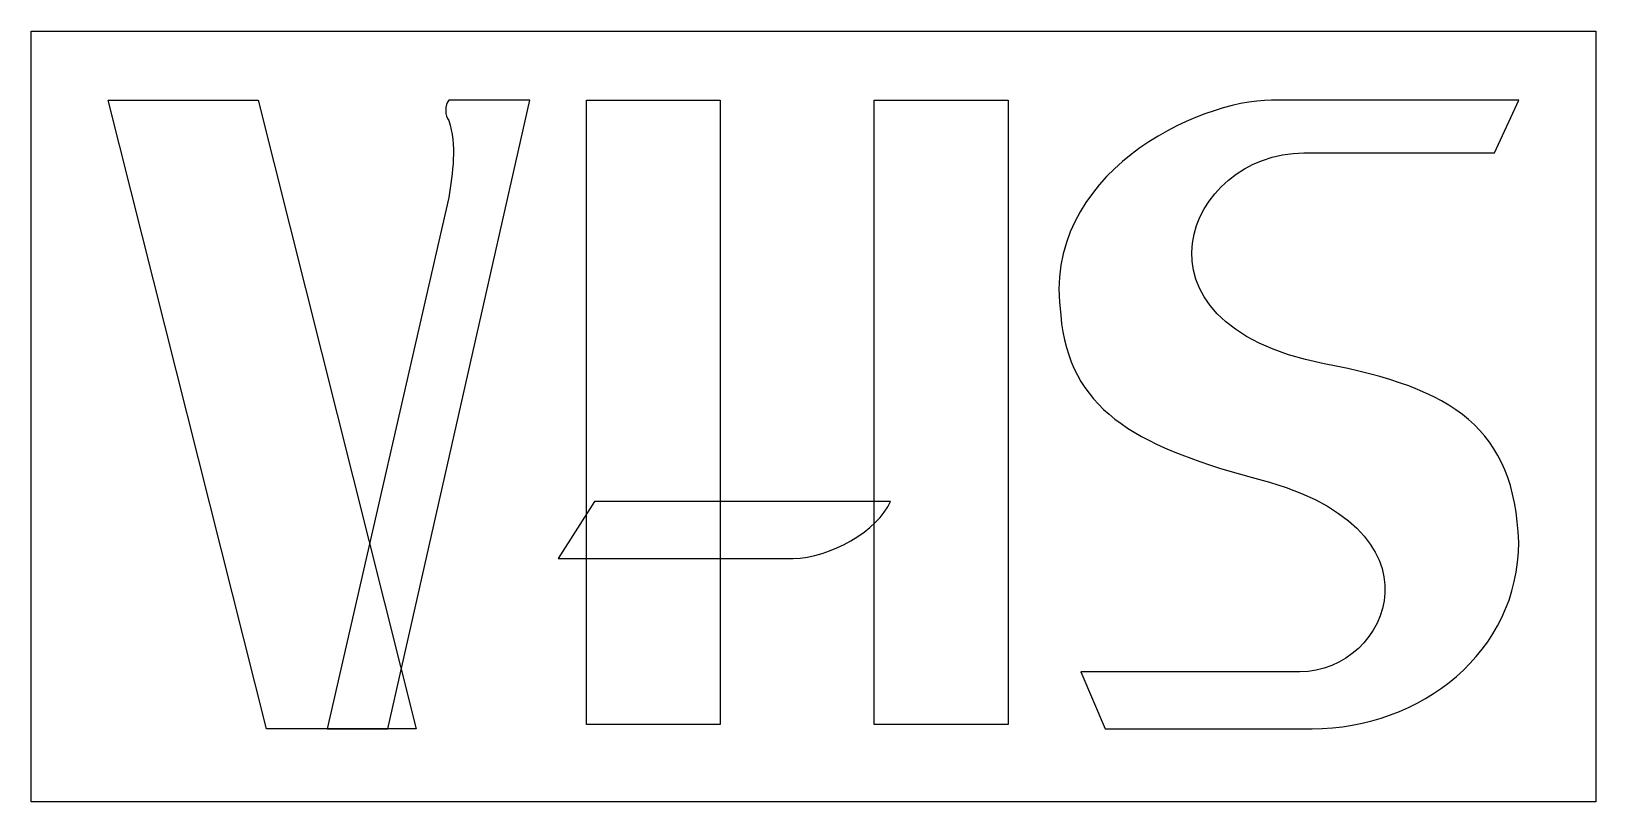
# Model space of a CAD drawing. Extents: x 2 to 104, y 2 to 52.
import ezdxf

# ---------------------------------------------------------------- set-up
doc = ezdxf.new("R2010")
doc.units = 0
doc.layers.get('0').update_dxf_attribs({"linetype": 'CONTINUOUS'})

msp = doc.modelspace()

# ---------------------------------------------------------------- linework, layer by layer
at = {"color": 7}
for points in [[(2.116667, 52.122917), (104.245833, 52.122917), (104.245833, 1.852083), (2.116667, 1.852083)], [(7.14375, 47.625), (16.933333, 47.625), (27.252083, 6.614583), (17.4625, 6.614583), (7.14375, 47.625)], [(38.364583, 47.625), (47.095833, 47.625), (47.095833, 6.879167), (38.364583, 6.879167)], [(57.15, 47.625), (65.88125, 47.625), (65.88125, 6.879167), (57.15, 6.879167)], [(86.51875, 30.427083)], [(58.208333, 21.43125)]]:
    msp.add_lwpolyline(points, close=True, dxfattribs=at)
for points in [[(29.36875, 41.275), (21.43125, 6.614583), (25.4, 6.614583), (34.660417, 47.625), (34.660417, 47.625)], [(34.660417, 47.625), (29.36875, 47.625)], [(85.195833, 44.185417), (97.63125, 44.185417), (99.21875, 47.625), (83.079167, 47.625)], [(58.208333, 21.43125), (38.89375, 21.43125), (36.5125, 17.727083), (51.858333, 17.727083)], [(84.93125, 10.31875), (70.64375, 10.31875), (72.23125, 6.614583), (85.725, 6.614583)]]:
    msp.add_lwpolyline(points, dxfattribs=at)
for points in [[(29.36875, 47.625), (29.104167, 47.360417), (29.104167, 46.566667), (29.36875, 46.302083)], [(83.079167, 47.625), (78.316667, 47.625), (67.997917, 42.8625), (69.320833, 33.602083)], [(29.36875, 46.302083), (29.897917, 44.714583), (29.633333, 42.8625), (29.36875, 41.275)], [(86.51875, 30.427083), (73.025, 33.072917), (77.522917, 44.185417), (85.195833, 44.185417)], [(69.320833, 33.602083), (69.85, 27.516667), (74.083333, 25.135417), (81.75625, 23.01875)], [(99.21875, 18.785417), (98.954167, 26.19375), (94.985417, 28.839583), (86.51875, 30.427083)], [(81.75625, 23.01875), (94.985417, 19.84375), (90.752083, 10.31875), (84.93125, 10.31875)], [(51.858333, 17.727083), (54.239583, 17.727083), (57.414583, 19.579167), (58.208333, 21.43125)], [(85.725, 6.614583), (92.86875, 6.614583), (99.21875, 11.641667), (99.21875, 18.785417)]]:
    msp.add_open_spline(points, degree=3, dxfattribs=at)

doc.saveas('drawing.dxf')
